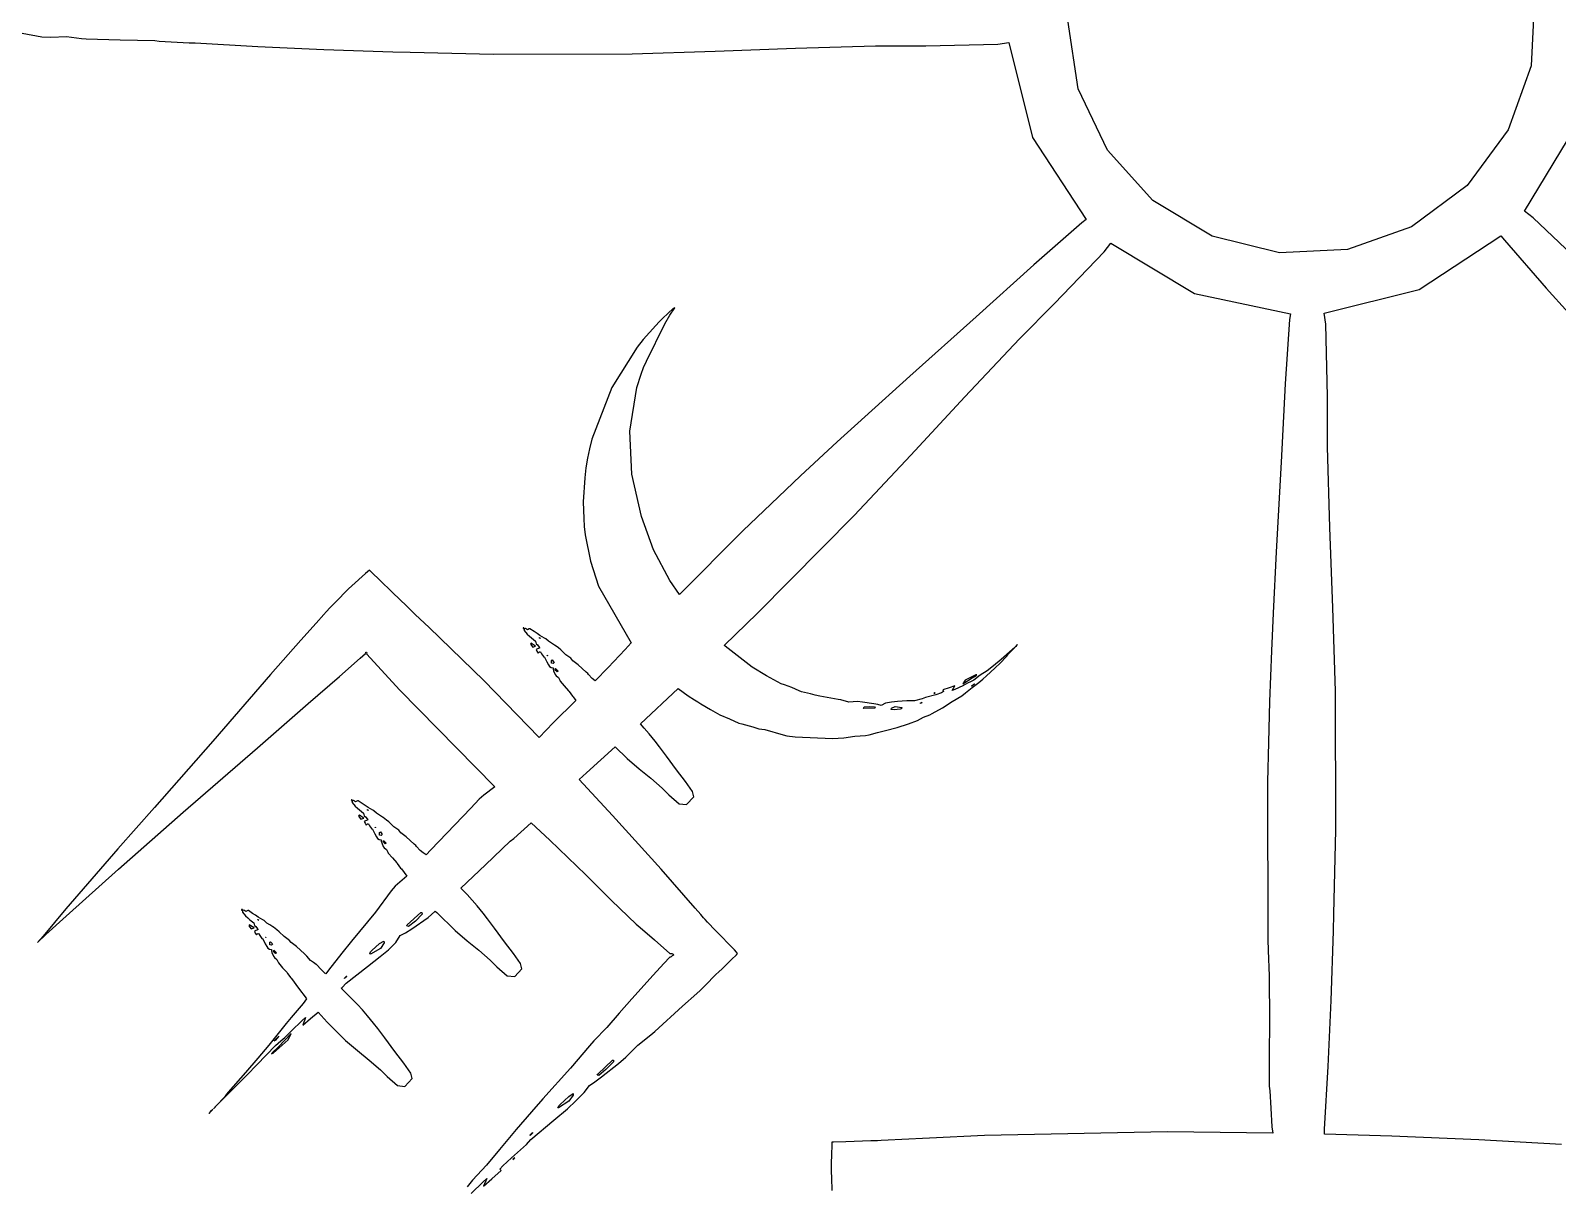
# Model space of a CAD drawing. Extents: x 0 to 151, y 0 to 357.
# Drawn here: x 58.01 to 80.12, y 57.87 to 74.61 of the extents above; entities that cross this region are included whole.
import ezdxf

# ---------------------------------------------------------------- set-up
doc = ezdxf.new("R2010")
doc.units = 0

msp = doc.modelspace()

# ---------------------------------------------------------------- linework, layer by layer
at = {"layer": 'Layer 1'}
for p, q in [((79.792119, 75.080711), (79.74223, 74.098475)), ((73.183584, 73.766087), (73.034899, 74.759001)), ((57.890039, 74.570657), (58.173884, 74.518508)), ((58.173884, 74.518508), (58.304996, 74.510872)), ((58.304996, 74.510872), (58.528434, 74.52119)), ((58.528434, 74.52119), (58.746552, 74.492874)), ((58.746552, 74.492874), (58.813653, 74.486846)), ((58.813653, 74.486846), (59.30961, 74.47125)), ((59.30961, 74.47125), (59.808485, 74.46295)), ((59.808485, 74.46295), (59.874212, 74.453682)), ((59.874212, 74.453682), (60.304787, 74.431158)), ((60.304787, 74.431158), (60.395914, 74.431866)), ((60.395914, 74.431866), (61.302022, 74.37648)), ((61.302022, 74.37648), (62.256356, 74.331043)), ((62.256356, 74.331043), (63.257706, 74.298373)), ((67.92692, 74.306737), (69.0865, 74.353222)), ((69.0865, 74.353222), (70.24762, 74.387159)), ((70.24762, 74.387159), (70.976283, 74.388489)), ((70.976283, 74.388489), (72.021223, 74.411377)), ((72.021223, 74.411377), (72.179792, 74.434158)), ((72.179792, 74.434158), (72.521643, 73.059028)), ((63.257706, 74.298373), (63.50826, 74.292686)), ((63.50826, 74.292686), (64.71538, 74.263922)), ((64.71538, 74.263922), (66.72066, 74.270356)), ((66.72066, 74.270356), (67.92692, 74.306737)), ((79.74223, 74.098475), (79.41248, 73.171901)), ((73.605588, 72.877725), (73.183584, 73.766087)), ((79.64824, 71.991382), (80.380963, 73.205962)), ((72.521643, 73.059028), (73.297672, 71.873438)), ((79.41248, 73.171901), (78.815533, 72.364659)), ((74.264844, 72.147892), (73.605588, 72.877725)), ((78.815533, 72.364659), (78.008314, 71.767681)), ((75.125285, 71.630565), (74.264844, 72.147892)), ((79.774546, 71.896954), (79.64824, 71.991382)), ((80.523631, 71.180152), (79.774546, 71.896954)), ((73.236063, 71.823651), (72.540521, 71.216402)), ((73.297672, 71.873438), (73.236063, 71.823651)), ((78.008314, 71.767681), (77.081752, 71.437896)), ((73.558989, 71.404949), (73.653376, 71.53119)), ((73.653376, 71.53119), (74.868066, 70.798567)), ((76.099519, 71.387968), (75.125285, 71.630565)), ((77.081752, 71.437896), (76.099519, 71.387968)), ((78.120466, 70.859869), (79.305977, 71.635656)), ((79.305977, 71.635656), (79.355746, 71.574093)), ((79.355746, 71.574093), (79.962907, 70.878444)), ((72.540521, 71.216402), (71.703733, 70.462147)), ((72.841996, 70.655779), (73.558989, 71.404949)), ((74.868066, 70.798567), (76.256556, 70.50821)), ((76.745537, 70.518036), (78.120466, 70.859869)), ((79.962907, 70.878444), (80.717312, 70.041749)), ((67.318035, 70.582277), (67.242354, 70.514961)), ((67.270325, 70.486389), (67.341888, 70.591971)), ((67.341888, 70.591971), (67.318035, 70.582277)), ((72.331795, 70.143583), (72.841996, 70.655779)), ((66.928303, 69.823145), (67.194644, 70.359931)), ((67.066967, 70.339938), (66.973439, 70.238516)), ((67.113816, 70.390072), (67.066967, 70.339938)), ((67.162725, 70.438293), (67.113816, 70.390072)), ((67.242354, 70.514961), (67.162725, 70.438293)), ((67.194644, 70.359931), (67.270325, 70.486389)), ((71.703733, 70.462147), (70.744768, 69.605956)), ((76.244702, 70.425708), (76.182063, 69.494672)), ((76.256556, 70.50821), (76.244702, 70.425708)), ((76.768704, 70.357598), (76.745537, 70.518036)), ((76.79153, 69.309958), (76.768704, 70.357598)), ((66.882656, 70.133682), (66.796508, 70.024087)), ((66.973439, 70.238516), (66.882656, 70.133682)), ((71.541353, 69.305101), (72.331795, 70.143583)), ((66.796508, 70.024087), (66.430805, 69.440887)), ((66.852795, 69.632645), (66.887974, 69.728883)), ((66.887974, 69.728883), (66.928303, 69.823145)), ((66.792902, 69.437675), (66.852795, 69.632645)), ((70.744768, 69.605956), (70.091957, 69.016061)), ((76.182063, 69.494672), (76.123716, 68.357742)), ((66.430805, 69.440887), (66.13855, 68.689745)), ((66.689764, 68.807002), (66.792902, 69.437675)), ((70.760518, 68.458627), (71.541353, 69.305101)), ((76.792902, 68.579285), (76.79153, 69.309958)), ((70.091957, 69.016061), (69.691766, 68.651148)), ((66.71688, 68.184674), (66.689764, 68.807002)), ((66.13855, 68.689745), (66.104401, 68.553547)), ((69.691766, 68.651148), (69.160971, 68.161625)), ((76.826709, 67.415175), (76.792902, 68.579285)), ((66.076599, 68.415402), (66.053263, 68.27573)), ((66.104401, 68.553547), (66.076599, 68.415402)), ((69.940045, 67.58673), (70.760518, 68.458627)), ((76.123716, 68.357742), (76.050951, 67.060592)), ((66.035243, 68.134644), (66.014477, 67.782561)), ((66.053263, 68.27573), (66.035243, 68.134644)), ((66.855883, 67.570841), (66.71688, 68.184674)), ((69.160971, 68.161625), (68.736405, 67.755186)), ((66.014477, 67.782561), (66.020655, 67.545672)), ((68.736405, 67.755186), (68.327282, 67.366078)), ((66.020655, 67.545672), (66.028893, 67.426789)), ((67.032644, 67.091628), (66.855883, 67.570841)), ((68.537805, 66.17534), (69.940045, 67.58673)), ((66.028893, 67.426789), (66.043309, 67.30829)), ((66.043309, 67.30829), (66.121563, 66.926198)), ((68.327282, 67.366078), (67.407272, 66.442913)), ((76.873217, 66.252355), (76.826709, 67.415175)), ((67.270154, 66.645887), (67.032644, 67.091628)), ((76.050951, 67.060592), (76.006504, 66.172544)), ((62.917905, 66.794778), (62.862132, 66.748722)), ((62.92391, 66.78888), (62.917905, 66.794778)), ((62.936097, 66.777103), (62.92391, 66.78888)), ((66.121563, 66.926198), (66.233969, 66.565834)), ((62.664263, 66.568382), (62.614665, 66.523334)), ((62.862132, 66.748722), (62.664263, 66.568382)), ((62.960464, 66.753526), (62.936097, 66.777103)), ((63.058112, 66.659162), (62.960464, 66.753526)), ((63.254256, 66.469466), (63.058112, 66.659162)), ((67.407272, 66.442913), (67.270154, 66.645887)), ((62.46811, 66.375063), (62.35107, 66.253239)), ((62.565587, 66.476313), (62.46811, 66.375063)), ((62.614665, 66.523334), (62.565587, 66.476313)), ((63.452297, 66.277197), (63.254256, 66.469466)), ((66.233969, 66.565834), (66.710018, 65.741627)), ((62.256684, 66.153725), (62.145489, 66.030744)), ((62.270758, 66.169063), (62.256684, 66.153725)), ((62.277963, 66.177149), (62.270758, 66.169063)), ((62.292551, 66.192338), (62.277963, 66.177149)), ((62.35107, 66.253239), (62.292551, 66.192338)), ((63.532268, 66.200207), (63.452297, 66.277197)), ((63.582221, 66.152994), (63.532268, 66.200207)), ((63.781806, 65.963341), (63.582221, 66.152994)), ((68.055575, 65.70491), (68.537805, 66.17534)), ((76.006504, 66.172544), (75.981621, 65.62579)), ((76.909598, 65.042985), (76.873217, 66.252355)), ((62.145489, 66.030744), (61.924791, 65.783345)), ((64.573278, 65.198017), (63.781806, 65.963341)), ((65.1456, 65.9601), (65.144914, 65.950575)), ((65.144914, 65.950575), (65.157098, 65.947829)), ((65.156068, 65.960399), (65.1456, 65.9601)), ((65.1456, 65.9601), (65.1456, 65.9601)), ((65.157098, 65.947829), (65.156068, 65.960399)), ((65.178562, 65.952831), (65.157624, 65.946244)), ((65.157624, 65.946244), (65.158827, 65.923184)), ((65.158827, 65.923184), (65.201213, 65.871015)), ((65.205503, 65.932644), (65.178562, 65.952831)), ((65.233305, 65.946137), (65.205503, 65.932644)), ((65.242901, 65.94601), (65.233305, 65.946137)), ((65.30451, 65.906174), (65.242901, 65.94601)), ((65.348271, 65.878502), (65.30451, 65.906174)), ((61.924791, 65.783345), (61.486839, 65.285113)), ((65.201213, 65.871015), (65.235879, 65.839846)), ((65.235879, 65.839846), (65.262995, 65.813933)), ((65.255741, 65.736069), (65.25179, 65.725322)), ((65.25179, 65.725322), (65.284398, 65.680832)), ((65.264837, 65.738408), (65.255741, 65.736069)), ((65.262995, 65.813933), (65.321341, 65.76751)), ((65.280969, 65.724701), (65.264837, 65.738408)), ((65.3249, 65.6966), (65.280969, 65.724701)), ((65.284398, 65.680832), (65.3249, 65.6966)), ((65.321341, 65.76751), (65.328036, 65.747777)), ((65.3249, 65.6966), (65.3249, 65.6966)), ((65.328036, 65.747777), (65.332325, 65.731515)), ((65.332325, 65.731515), (65.351203, 65.71577)), ((65.38757, 65.8519), (65.348271, 65.878502)), ((65.351203, 65.71577), (65.37763, 65.682843)), ((65.37763, 65.682843), (65.383467, 65.671667)), ((65.3795, 65.81145), (65.38053, 65.819474)), ((65.393744, 65.805981), (65.3795, 65.8115)), ((65.3795, 65.8115), (65.3795, 65.81145)), ((65.38053, 65.819474), (65.393744, 65.805981)), ((65.454671, 65.812259), (65.38757, 65.8519)), ((65.473033, 65.800933), (65.454671, 65.812259)), ((65.509758, 65.766054), (65.473033, 65.800933)), ((65.554378, 65.739559), (65.509758, 65.766054)), ((65.598653, 65.712316), (65.554378, 65.739559)), ((65.608951, 65.704659), (65.598653, 65.712316)), ((65.655628, 65.668941), (65.608951, 65.704659)), ((66.710018, 65.741627), (66.623525, 65.64872)), ((68.068275, 65.693263), (68.055575, 65.70491)), ((68.463154, 65.392835), (68.068275, 65.693263)), ((72.2903, 65.7044), (72.269698, 65.683516)), ((72.269698, 65.683516), (72.288404, 65.702094)), ((72.288404, 65.702094), (72.304191, 65.718139)), ((72.304191, 65.718139), (72.2903, 65.7044)), ((72.2903, 65.7044), (72.2903, 65.7044)), ((62.48355, 65.258253), (62.783868, 65.522255)), ((62.783868, 65.522255), (62.858863, 65.588295)), ((62.858863, 65.588295), (62.863325, 65.610992)), ((62.863325, 65.610992), (62.874822, 65.607582)), ((62.874822, 65.607582), (62.87774, 65.594882)), ((62.87774, 65.594882), (62.877227, 65.586193)), ((62.877227, 65.586193), (62.930767, 65.5233)), ((62.930767, 65.5233), (63.35362, 65.062821)), ((65.383467, 65.671667), (65.330609, 65.646804)), ((65.330609, 65.646804), (65.344156, 65.62177)), ((65.344156, 65.62177), (65.362004, 65.594655)), ((65.362004, 65.594655), (65.380537, 65.614241)), ((65.380537, 65.614241), (65.393579, 65.611667)), ((65.393579, 65.611667), (65.409197, 65.58616)), ((65.409197, 65.58616), (65.43734, 65.543857)), ((65.43734, 65.543857), (65.452614, 65.535707)), ((65.452614, 65.535707), (65.487279, 65.46674)), ((65.487279, 65.46674), (65.509075, 65.426346)), ((65.494308, 65.557874), (65.488816, 65.563902)), ((65.488816, 65.563902), (65.49774, 65.560168)), ((65.49774, 65.560168), (65.494308, 65.557874)), ((65.552313, 65.489294), (65.565527, 65.496372)), ((65.555231, 65.450573), (65.552313, 65.489294)), ((65.565527, 65.496372), (65.585948, 65.470202)), ((65.585948, 65.470202), (65.59207, 65.462394)), ((65.59207, 65.462394), (65.588009, 65.453342)), ((65.687891, 65.641283), (65.655628, 65.668941)), ((65.76237, 65.571244), (65.687891, 65.641283)), ((65.821405, 65.529092), (65.76237, 65.571244)), ((65.835476, 65.519496), (65.821405, 65.529092)), ((65.864828, 65.483846), (65.835476, 65.519496)), ((65.902239, 65.455573), (65.864828, 65.483846)), ((66.623525, 65.64872), (66.376406, 65.384995)), ((72.068724, 65.501733), (71.955973, 65.409921)), ((72.057915, 65.45456), (72.136511, 65.536077)), ((72.224717, 65.640716), (72.068724, 65.501733)), ((72.136511, 65.536077), (72.150927, 65.552381)), ((72.150927, 65.552381), (72.170149, 65.578658)), ((72.170149, 65.578658), (72.242567, 65.65376)), ((72.264016, 65.677763), (72.224717, 65.640716)), ((72.242567, 65.65376), (72.264016, 65.677763)), ((75.981621, 65.62579), (75.952269, 64.896633)), ((61.486839, 65.285113), (60.649029, 64.322394)), ((62.031182, 64.863887), (62.48355, 65.258253)), ((65.509075, 65.426346), (65.526751, 65.403373)), ((65.526751, 65.403373), (65.549919, 65.386276)), ((65.549919, 65.386276), (65.576518, 65.381707)), ((65.576855, 65.446777), (65.555231, 65.450573)), ((65.576518, 65.381707), (65.578748, 65.361737)), ((65.5769, 65.4468), (65.576855, 65.446777)), ((65.588009, 65.453342), (65.5769, 65.4468)), ((65.578748, 65.361737), (65.58527, 65.34024)), ((65.58527, 65.34024), (65.607407, 65.287321)), ((65.60517, 65.362709), (65.61169, 65.372533)), ((65.616324, 65.340955), (65.60517, 65.362709)), ((65.607407, 65.287321), (65.621309, 65.266405)), ((65.61169, 65.372533), (65.649101, 65.335421)), ((65.63709, 65.324674), (65.616324, 65.340955)), ((65.621309, 65.266405), (65.654259, 65.240158)), ((65.647216, 65.330403), (65.63709, 65.324674)), ((65.649101, 65.335421), (65.647216, 65.330403)), ((65.654259, 65.240158), (65.673134, 65.201311)), ((65.938451, 65.425776), (65.902239, 65.455573)), ((66.056519, 65.321049), (65.938451, 65.425776)), ((66.081919, 65.298333), (66.056519, 65.321049)), ((66.091359, 65.28456), (66.081919, 65.298333)), ((66.144216, 65.226042), (66.091359, 65.28456)), ((66.376406, 65.384995), (66.187633, 65.192878)), ((68.666354, 65.264963), (68.463154, 65.392835)), ((68.88104, 65.152074), (68.666354, 65.264963)), ((71.698466, 65.27886), (71.547963, 65.202601)), ((71.648699, 65.235356), (71.704474, 65.269293)), ((71.764971, 65.275634), (71.673158, 65.205423)), ((71.71477, 65.280963), (71.698466, 65.27886)), ((71.704474, 65.269293), (71.71477, 65.280963)), ((71.862445, 65.33928), (71.764971, 65.275634)), ((71.800839, 65.218103), (71.856614, 65.267548)), ((71.856614, 65.267548), (71.97554, 65.37622)), ((71.955973, 65.409921), (71.862445, 65.33928)), ((71.97554, 65.37622), (72.057915, 65.45456)), ((63.35362, 65.062821), (64.73389, 63.658071)), ((65.376936, 64.375139), (64.573278, 65.198017)), ((65.673134, 65.201311), (65.679828, 65.190262)), ((65.679828, 65.190262), (65.739891, 65.119142)), ((65.739891, 65.119142), (65.803046, 65.050152)), ((65.803046, 65.050152), (65.808535, 65.038141)), ((65.808535, 65.038141), (65.857447, 64.973207)), ((66.187633, 65.192878), (66.144216, 65.226042)), ((66.84147, 64.569194), (67.390454, 65.083148)), ((67.390454, 65.083148), (67.535982, 64.978271)), ((68.926859, 65.136134), (68.88104, 65.152074)), ((69.036175, 65.098124), (68.926859, 65.136134)), ((69.143089, 65.050737), (69.036175, 65.098124)), ((69.175697, 65.033803), (69.143089, 65.050737)), ((69.30818, 65.007288), (69.175697, 65.033803)), ((71.100194, 65.020426), (71.090756, 65.015792)), ((71.110661, 65.021648), (71.100194, 65.020426)), ((71.105, 65.0165), (71.110661, 65.021648)), ((71.205344, 65.019656), (71.119196, 64.993011)), ((71.234004, 65.038703), (71.205344, 65.019656)), ((71.314488, 65.092204), (71.221818, 65.06112)), ((71.221818, 65.06112), (71.234004, 65.038703)), ((71.394117, 65.120197), (71.314488, 65.092204)), ((71.359452, 65.052238), (71.394117, 65.120197)), ((71.394631, 65.066095), (71.359452, 65.052238)), ((71.512357, 65.123223), (71.394631, 65.066095)), ((71.496059, 64.978841), (71.551146, 65.019481)), ((71.578428, 65.16207), (71.512357, 65.123223)), ((71.5145, 65.1521), (71.648699, 65.235356)), ((71.547963, 65.202601), (71.5145, 65.1521)), ((71.5145, 65.1521), (71.5145, 65.1521)), ((71.551146, 65.019481), (71.645532, 65.096245)), ((71.620817, 65.179317), (71.578428, 65.16207)), ((71.673158, 65.205423), (71.620817, 65.179317)), ((71.637478, 65.118222), (71.6718, 65.1472)), ((71.679693, 65.144864), (71.637478, 65.118222)), ((71.645532, 65.096245), (71.742664, 65.171316)), ((71.671799, 65.147158), (71.686732, 65.152543)), ((71.6718, 65.1472), (71.671799, 65.147158)), ((71.686732, 65.152543), (71.679693, 65.144864)), ((71.742664, 65.171316), (71.800839, 65.218103)), ((76.915948, 63.032255), (76.909598, 65.042985)), ((61.294453, 64.225557), (62.031182, 64.863887)), ((65.907903, 64.908508), (65.580638, 64.584421)), ((65.857447, 64.973207), (65.869803, 64.961408)), ((65.869803, 64.961408), (65.907903, 64.908508)), ((67.535982, 64.978271), (67.627108, 64.917799)), ((67.627108, 64.917799), (67.672755, 64.887703)), ((67.672755, 64.887703), (67.719779, 64.859667)), ((67.719779, 64.859667), (67.855528, 64.778345)), ((69.373049, 64.986139), (69.30818, 65.007288)), ((69.439464, 64.971551), (69.373049, 64.986139)), ((69.706663, 64.924078), (69.439464, 64.971551)), ((69.743386, 64.916766), (69.706663, 64.924078)), ((69.863, 64.887053), (69.743386, 64.916766)), ((69.98656, 64.892009), (69.863, 64.887053)), ((70.059655, 64.885518), (69.98656, 64.892009)), ((70.220804, 64.861343), (70.059655, 64.885518)), ((70.072556, 64.798468), (70.081, 64.8157)), ((70.079936, 64.791604), (70.072556, 64.798468)), ((70.080961, 64.815666), (70.159732, 64.823797)), ((70.081, 64.8157), (70.080961, 64.815666)), ((70.159732, 64.823797), (70.23095, 64.819013)), ((70.281727, 64.85109), (70.220804, 64.861343)), ((70.23095, 64.819013), (70.240046, 64.803209)), ((70.240046, 64.803209), (70.231297, 64.796196)), ((70.331494, 64.838003), (70.281727, 64.85109)), ((70.394134, 64.868035), (70.331494, 64.838003)), ((70.478394, 64.884553), (70.394134, 64.868035)), ((70.564886, 64.894572), (70.478394, 64.884553)), ((70.480474, 64.796193), (70.531956, 64.822662)), ((70.531956, 64.822662), (70.628059, 64.809169)), ((70.69943, 64.904224), (70.564886, 64.894572)), ((70.633206, 64.802306), (70.618621, 64.788426)), ((70.628059, 64.809169), (70.633206, 64.802306)), ((70.812522, 64.905748), (70.69943, 64.904224)), ((70.92407, 64.933719), (70.812522, 64.905748)), ((70.923059, 64.880047), (70.898004, 64.867753)), ((70.898004, 64.867753), (70.898861, 64.872881)), ((70.898861, 64.872881), (70.923059, 64.880047)), ((70.970747, 64.953026), (70.92407, 64.933719)), ((71.119196, 64.993011), (70.970747, 64.953026)), ((71.069601, 64.720328), (71.215473, 64.803968)), ((71.090756, 65.015792), (71.105, 65.0165)), ((71.105, 65.0165), (71.105, 65.0165)), ((71.215473, 64.803968), (71.355337, 64.893099)), ((71.355337, 64.893099), (71.496059, 64.978841)), ((75.952269, 64.896633), (75.939569, 64.302858)), ((65.580638, 64.584421), (65.376936, 64.375139)), ((67.855528, 64.778345), (67.994706, 64.702963)), ((67.994706, 64.702963), (68.132854, 64.643093)), ((68.132854, 64.643093), (68.269449, 64.580947)), ((68.269449, 64.580947), (68.312869, 64.5693)), ((70.231297, 64.796196), (70.079936, 64.791604)), ((70.473779, 64.778365), (70.4805, 64.7962)), ((70.517199, 64.771758), (70.473779, 64.778365)), ((70.4805, 64.7962), (70.480474, 64.796193)), ((70.60455, 64.785079), (70.517199, 64.771758)), ((70.618621, 64.788426), (70.60455, 64.785079)), ((70.722954, 64.569193), (70.855265, 64.620557)), ((70.855265, 64.620557), (70.942101, 64.666034)), ((70.942101, 64.666034), (71.031848, 64.701645)), ((71.031848, 64.701645), (71.069601, 64.720328)), ((66.895354, 64.507712), (66.84147, 64.569194)), ((66.969147, 64.424803), (66.895354, 64.507712)), ((67.055126, 64.318168), (66.969147, 64.424803)), ((68.312869, 64.5693), (68.471608, 64.526967)), ((68.471608, 64.526967), (68.556212, 64.50041)), ((68.556212, 64.50041), (68.645112, 64.486939)), ((68.645112, 64.486939), (68.909554, 64.414239)), ((68.909554, 64.414239), (68.964469, 64.398623)), ((68.964469, 64.398623), (69.082195, 64.38202)), ((69.082195, 64.38202), (69.626883, 64.357715)), ((69.626883, 64.357715), (69.787512, 64.369236)), ((69.787512, 64.369236), (69.945737, 64.390193)), ((69.945737, 64.390193), (70.025366, 64.399608)), ((70.025366, 64.399608), (70.100874, 64.400918)), ((70.100874, 64.400918), (70.157336, 64.413767)), ((70.157336, 64.413767), (70.27592, 64.44543)), ((70.27592, 64.44543), (70.39313, 64.474583)), ((70.39313, 64.474583), (70.559923, 64.516135)), ((70.559923, 64.516135), (70.722954, 64.569193)), ((60.649029, 64.322394), (59.806932, 63.362139)), ((60.217933, 63.293598), (61.294453, 64.225557)), ((66.063555, 63.860387), (66.477654, 64.236473)), ((66.477654, 64.236473), (66.649953, 64.066985)), ((67.118451, 64.237171), (67.055126, 64.318168)), ((67.220051, 64.104213), (67.118451, 64.237171)), ((75.939569, 64.302858), (75.925326, 63.732335)), ((66.649953, 64.066985), (66.822594, 63.92017)), ((66.822594, 63.92017), (66.992492, 63.783075)), ((67.365576, 63.907247), (67.220051, 64.104213)), ((65.954753, 63.764177), (66.063555, 63.860387)), ((66.439212, 63.246489), (65.954753, 63.764177)), ((66.992492, 63.783075), (67.158097, 63.641366)), ((67.495144, 63.736503), (67.365576, 63.907247)), ((67.59588, 63.591492), (67.495144, 63.736503)), ((75.925326, 63.732335), (75.929277, 61.447185)), ((64.508908, 63.482235), (64.383974, 63.351637)), ((64.574635, 63.539318), (64.508908, 63.482235)), ((64.73389, 63.658071), (64.574635, 63.539318)), ((67.158097, 63.641366), (67.255057, 63.545371)), ((67.255057, 63.545371), (67.401615, 63.415162)), ((67.511617, 63.401259), (67.614241, 63.514611)), ((67.614241, 63.514611), (67.59588, 63.591492)), ((59.806932, 63.362139), (59.274594, 62.763216)), ((59.283166, 62.467932), (60.217933, 63.293598)), ((62.655532, 63.470101), (62.654844, 63.460576)), ((62.654844, 63.460576), (62.66703, 63.45783)), ((62.666, 63.4704), (62.655532, 63.470101)), ((62.66703, 63.45783), (62.666, 63.4704)), ((62.666, 63.4704), (62.666, 63.4704)), ((62.688633, 63.462779), (62.667526, 63.456215)), ((62.667526, 63.456215), (62.6689, 63.433132)), ((62.6689, 63.433132), (62.711287, 63.380963)), ((62.715405, 63.442592), (62.688633, 63.462779)), ((62.711287, 63.380963), (62.745952, 63.349795)), ((62.743206, 63.456085), (62.715405, 63.442592)), ((62.752802, 63.455978), (62.743206, 63.456085)), ((62.745952, 63.349795), (62.773068, 63.323881)), ((62.814411, 63.416122), (62.752802, 63.455978)), ((62.773068, 63.323881), (62.831415, 63.277481)), ((62.858172, 63.388465), (62.814411, 63.416122)), ((62.831415, 63.277481), (62.838109, 63.257725)), ((62.838109, 63.257725), (62.842227, 63.241464)), ((62.897472, 63.361843), (62.858172, 63.388465)), ((62.8894, 63.3214), (62.889416, 63.321433)), ((62.90366, 63.315964), (62.8894, 63.3214)), ((62.889416, 63.321433), (62.890618, 63.329457)), ((62.890618, 63.329457), (62.90366, 63.315964)), ((62.964573, 63.322202), (62.897472, 63.361843)), ((62.982934, 63.310876), (62.964573, 63.322202)), ((63.01966, 63.275996), (62.982934, 63.310876)), ((63.064279, 63.249501), (63.01966, 63.275996)), ((63.108554, 63.222258), (63.064279, 63.249501)), ((64.383974, 63.351637), (63.807016, 62.74821)), ((67.401615, 63.415162), (67.511617, 63.401259)), ((62.765669, 63.245929), (62.761718, 63.235225)), ((62.761718, 63.235225), (62.794496, 63.190712)), ((62.774765, 63.248289), (62.765669, 63.245929)), ((62.790897, 63.234581), (62.774765, 63.248289)), ((62.835, 63.2065), (62.790897, 63.234581)), ((62.794496, 63.190712), (62.835, 63.2065)), ((62.835, 63.2065), (62.835, 63.2065)), ((62.893537, 63.181636), (62.840683, 63.156752)), ((62.840683, 63.156752), (62.85423, 63.131739)), ((62.842227, 63.241464), (62.861104, 63.225741)), ((62.85423, 63.131739), (62.871908, 63.104626)), ((62.861104, 63.225741), (62.887532, 63.192792)), ((62.871908, 63.104626), (62.890614, 63.124167)), ((62.887532, 63.192792), (62.893537, 63.181636)), ((62.890614, 63.124167), (62.903483, 63.121627)), ((62.903483, 63.121627), (62.91927, 63.096142)), ((62.91927, 63.096142), (62.947416, 63.053809)), ((62.947416, 63.053809), (62.962518, 63.045658)), ((62.962518, 63.045658), (62.997183, 62.976692)), ((63.004224, 63.067834), (62.998904, 63.073862)), ((62.998904, 63.073862), (63.007653, 63.070128)), ((63.007653, 63.070128), (63.004224, 63.067834)), ((63.118849, 63.214621), (63.108554, 63.222258)), ((63.165529, 63.178884), (63.118849, 63.214621)), ((63.197792, 63.151226), (63.165529, 63.178884)), ((63.272271, 63.081187), (63.197792, 63.151226)), ((63.331306, 63.039054), (63.272271, 63.081187)), ((63.34555, 63.029458), (63.331306, 63.039054)), ((63.374551, 62.993828), (63.34555, 63.029458)), ((65.00745, 62.913468), (65.262121, 63.138667)), ((65.262121, 63.138667), (65.529492, 62.888028)), ((67.141276, 62.466834), (66.439212, 63.246489)), ((76.887116, 61.822085), (76.915948, 63.032255)), ((62.997183, 62.976692), (63.018977, 62.936297)), ((63.018977, 62.936297), (63.036655, 62.913324)), ((63.036655, 62.913324), (63.059992, 62.896205)), ((63.059992, 62.896205), (63.086422, 62.891658)), ((63.062229, 62.999254), (63.075615, 63.00631)), ((63.065147, 62.960533), (63.062229, 62.999254)), ((63.08694, 62.956757), (63.065147, 62.960533)), ((63.075615, 63.00631), (63.095864, 62.980184)), ((63.086422, 62.891658), (63.088824, 62.871688)), ((63.097924, 62.963302), (63.0869, 62.9568)), ((63.0869, 62.9568), (63.08694, 62.956757)), ((63.088824, 62.871688), (63.095174, 62.850172)), ((63.095174, 62.850172), (63.117469, 62.797295)), ((63.095864, 62.980184), (63.1021, 62.972378)), ((63.1021, 62.972378), (63.097924, 62.963302)), ((63.115086, 62.872669), (63.121778, 62.882493)), ((63.12624, 62.850915), (63.115086, 62.872669)), ((63.121778, 62.882493), (63.159017, 62.845381)), ((63.147006, 62.834656), (63.12624, 62.850915)), ((63.157129, 62.840363), (63.147006, 62.834656)), ((63.159017, 62.845381), (63.157129, 62.840363)), ((63.412134, 62.965555), (63.374551, 62.993828)), ((63.448343, 62.935738), (63.412134, 62.965555)), ((63.566413, 62.831034), (63.448343, 62.935738)), ((63.591813, 62.808296), (63.566413, 62.831034)), ((63.601423, 62.794546), (63.591813, 62.808296)), ((64.598844, 62.529661), (64.954765, 62.87385)), ((64.954765, 62.87385), (65.00745, 62.913468)), ((65.529492, 62.888028), (66.049475, 62.383833)), ((59.274594, 62.763216), (58.522755, 61.892866)), ((63.117469, 62.797295), (63.131197, 62.776379)), ((63.131197, 62.776379), (63.164146, 62.750132)), ((63.164146, 62.750132), (63.183024, 62.711262)), ((63.183024, 62.711262), (63.189718, 62.700236)), ((63.189718, 62.700236), (63.249953, 62.629082)), ((63.249953, 62.629082), (63.312933, 62.560093)), ((63.654108, 62.736024), (63.601423, 62.794546)), ((63.694952, 62.705135), (63.654108, 62.736024)), ((63.738371, 62.6742), (63.694952, 62.705135)), ((63.807016, 62.74821), (63.738371, 62.6742)), ((58.522925, 61.786592), (59.283166, 62.467932)), ((63.312933, 62.560093), (63.318425, 62.548101)), ((63.318425, 62.548101), (63.367507, 62.483125)), ((63.367507, 62.483125), (63.379862, 62.471348)), ((63.379862, 62.471348), (63.457431, 62.363491)), ((64.239488, 62.192552), (64.598844, 62.529661)), ((66.049475, 62.383833), (66.423419, 62.015576)), ((67.469912, 62.091992), (67.141276, 62.466834)), ((63.234165, 62.153052), (63.005921, 61.84543)), ((63.29114, 62.222448), (63.234165, 62.153052)), ((63.457431, 62.363491), (63.29114, 62.222448)), ((64.335076, 62.098035), (64.239488, 62.192552)), ((64.405265, 62.017698), (64.335076, 62.098035)), ((64.47923, 61.93479), (64.405265, 62.017698)), ((64.565206, 61.828175), (64.47923, 61.93479)), ((66.423419, 62.015576), (66.782944, 61.668962)), ((67.633629, 61.9041), (67.469912, 62.091992)), ((58.522755, 61.892866), (58.191373, 61.497535)), ((58.230156, 61.521303), (58.522925, 61.786592)), ((61.0666, 61.8811), (61.065911, 61.871552)), ((61.065911, 61.871552), (61.078098, 61.868829)), ((61.077068, 61.881399), (61.0666, 61.8811)), ((61.0666, 61.8811), (61.0666, 61.8811)), ((61.078098, 61.868829), (61.077068, 61.881399)), ((61.099487, 61.87383), (61.078549, 61.867266)), ((61.078549, 61.867266), (61.079751, 61.844185)), ((61.079751, 61.844185), (61.12231, 61.792014)), ((61.126428, 61.853646), (61.099487, 61.87383)), ((61.12231, 61.792014), (61.156976, 61.760845)), ((61.15423, 61.867139), (61.126428, 61.853646)), ((61.163839, 61.867031), (61.15423, 61.867139)), ((61.156976, 61.760845), (61.184092, 61.734912)), ((61.225449, 61.827173), (61.163839, 61.867031)), ((61.184092, 61.734912), (61.242438, 61.688512)), ((61.26921, 61.799515), (61.225449, 61.827173)), ((61.308509, 61.772893), (61.26921, 61.799515)), ((61.300459, 61.732443), (61.301661, 61.740464)), ((61.3005, 61.7324), (61.300459, 61.732443)), ((61.314875, 61.726971), (61.3005, 61.7324)), ((61.301661, 61.740464), (61.314875, 61.726971)), ((61.37561, 61.73323), (61.308509, 61.772893)), ((61.393972, 61.721924), (61.37561, 61.73323)), ((61.430697, 61.687067), (61.393972, 61.721924)), ((63.005921, 61.84543), (62.659954, 61.425647)), ((63.465693, 61.663462), (63.660471, 61.839879)), ((63.584962, 61.712673), (63.48457, 61.6389)), ((63.532789, 61.604145), (63.768583, 61.766383)), ((63.585, 61.7127), (63.584962, 61.712673)), ((63.680206, 61.813483), (63.585, 61.7127)), ((63.660471, 61.839879), (63.675917, 61.841423)), ((63.675917, 61.841423), (63.680206, 61.813483)), ((63.768583, 61.766383), (63.866057, 61.85296)), ((63.866057, 61.85296), (63.872065, 61.861305)), ((63.872065, 61.861305), (63.892143, 61.840153)), ((63.892143, 61.840153), (64.159859, 61.576944)), ((64.628531, 61.747154), (64.565206, 61.828175)), ((64.729953, 61.614196), (64.628531, 61.747154)), ((67.715473, 61.81012), (67.633629, 61.9041)), ((67.756317, 61.763119), (67.715473, 61.81012)), ((67.766615, 61.751387), (67.756317, 61.763119)), ((67.779656, 61.736799), (67.766615, 61.751387)), ((67.814838, 61.698659), (67.779656, 61.736799)), ((76.881455, 61.570865), (76.887116, 61.822085)), ((58.109406, 61.406356), (58.230156, 61.521303)), ((58.191373, 61.497535), (58.109406, 61.406356)), ((61.176569, 61.657026), (61.172793, 61.646302)), ((61.172793, 61.646302), (61.205573, 61.601813)), ((61.185838, 61.659408), (61.176569, 61.657026)), ((61.201969, 61.645678), (61.185838, 61.659408)), ((61.2459, 61.6176), (61.201969, 61.645678)), ((61.205573, 61.601813), (61.2459, 61.6176)), ((61.242438, 61.688512), (61.24896, 61.668776)), ((61.2459, 61.6176), (61.2459, 61.6176)), ((61.24896, 61.668776), (61.25325, 61.652537)), ((61.304392, 61.592689), (61.251534, 61.567803)), ((61.251534, 61.567803), (61.265081, 61.542769)), ((61.25325, 61.652537), (61.272128, 61.636792)), ((61.265081, 61.542769), (61.282929, 61.515656)), ((61.272128, 61.636792), (61.298555, 61.603842)), ((61.282929, 61.515656), (61.301634, 61.53524)), ((61.298555, 61.603842), (61.304392, 61.592689)), ((61.301634, 61.53524), (61.314504, 61.532666)), ((61.314504, 61.532666), (61.330291, 61.507181)), ((61.330291, 61.507181), (61.358437, 61.464848)), ((61.415267, 61.478864), (61.409947, 61.484892)), ((61.409947, 61.484892), (61.418696, 61.481181)), ((61.418696, 61.481181), (61.415267, 61.478864)), ((61.475317, 61.660552), (61.430697, 61.687067)), ((61.519592, 61.633309), (61.475317, 61.660552)), ((61.529887, 61.625672), (61.519592, 61.633309)), ((61.576567, 61.589934), (61.529887, 61.625672)), ((61.609002, 61.562277), (61.576567, 61.589934)), ((61.683309, 61.49226), (61.609002, 61.562277)), ((61.742344, 61.450127), (61.683309, 61.49226)), ((63.298023, 61.40795), (63.363408, 61.507441)), ((63.363408, 61.507441), (63.441318, 61.547836)), ((63.441318, 61.547836), (63.532789, 61.604145)), ((63.459687, 61.6463), (63.465693, 61.663462)), ((63.48457, 61.6389), (63.459687, 61.6463)), ((64.159859, 61.576944), (64.3325, 61.430129)), ((64.875653, 61.417205), (64.729953, 61.614196)), ((66.782944, 61.668962), (66.83975, 61.621405)), ((66.83975, 61.621405), (67.046198, 61.442437)), ((67.932048, 61.580033), (67.814838, 61.698659)), ((68.202679, 61.298395), (67.932048, 61.580033)), ((76.848675, 60.566765), (76.881455, 61.570865)), ((61.358437, 61.464848), (61.373539, 61.456695)), ((61.373539, 61.456695), (61.408204, 61.387751)), ((61.408204, 61.387751), (61.429997, 61.347356)), ((61.429997, 61.347356), (61.447676, 61.324361)), ((61.447676, 61.324361), (61.470843, 61.307264)), ((61.470843, 61.307264), (61.497443, 61.302675)), ((61.473272, 61.410307), (61.486658, 61.417362)), ((61.47619, 61.371566), (61.473272, 61.410307)), ((61.497811, 61.36779), (61.47619, 61.371566)), ((61.486658, 61.417362), (61.506907, 61.391214)), ((61.497443, 61.302675), (61.499844, 61.282747)), ((61.508795, 61.374332), (61.4978, 61.3678)), ((61.4978, 61.3678), (61.497811, 61.36779)), ((61.499844, 61.282747), (61.506194, 61.261208)), ((61.506194, 61.261208), (61.52849, 61.208354)), ((61.506907, 61.391214), (61.513064, 61.383356)), ((61.513064, 61.383356), (61.508795, 61.374332)), ((61.526299, 61.283699), (61.532821, 61.293546)), ((61.537283, 61.261948), (61.526299, 61.283699)), ((61.532821, 61.293546), (61.570074, 61.256433)), ((61.558049, 61.245667), (61.537283, 61.261948)), ((61.756587, 61.440475), (61.742344, 61.450127)), ((61.785761, 61.404867), (61.756587, 61.440475)), ((61.823172, 61.376594), (61.785761, 61.404867)), ((61.859381, 61.346775), (61.823172, 61.376594)), ((61.977451, 61.242051), (61.859381, 61.346775)), ((62.659954, 61.425647), (62.518544, 61.249258)), ((62.922884, 61.240654), (62.934212, 61.270965)), ((62.934212, 61.270965), (62.951372, 61.288598)), ((63.075791, 61.316936), (62.934213, 61.237781)), ((62.951372, 61.288598), (63.062407, 61.389292)), ((63.062407, 61.389292), (63.125559, 61.425995)), ((63.075443, 61.201442), (63.192139, 61.30022)), ((63.0758, 61.3169), (63.075791, 61.316936)), ((63.128991, 61.398902), (63.0758, 61.3169)), ((63.125559, 61.425995), (63.128991, 61.398902)), ((63.192139, 61.30022), (63.298023, 61.40795)), ((64.3325, 61.430129), (64.502398, 61.293034)), ((64.502398, 61.293034), (64.668175, 61.151359)), ((65.005049, 61.246495), (64.875653, 61.417205)), ((67.046198, 61.442437), (67.26998, 61.245855)), ((68.234598, 61.263623), (68.202679, 61.298395)), ((68.250389, 61.246292), (68.234598, 61.263623)), ((75.929277, 61.447185), (75.934941, 61.287586)), ((75.934941, 61.287586), (75.946611, 60.922546)), ((61.52849, 61.208354), (61.542217, 61.187393)), ((61.542217, 61.187393), (61.575167, 61.16118)), ((61.568172, 61.251393), (61.558049, 61.245667)), ((61.570074, 61.256433), (61.568172, 61.251393)), ((61.575167, 61.16118), (61.593872, 61.12231)), ((61.593872, 61.12231), (61.600739, 61.111303)), ((61.600739, 61.111303), (61.660801, 61.040127)), ((61.660801, 61.040127), (61.723954, 60.97114)), ((62.00302, 61.219354), (61.977451, 61.242051)), ((62.012289, 61.205582), (62.00302, 61.219354)), ((62.065143, 61.147041), (62.012289, 61.205582)), ((62.105989, 61.116171), (62.065143, 61.147041)), ((62.144089, 61.088629), (62.105989, 61.116171)), ((62.15507, 61.081636), (62.144089, 61.088629)), ((62.215649, 61.021873), (62.15507, 61.081636)), ((62.518544, 61.249258), (62.326684, 61.004603)), ((62.581201, 60.816667), (62.889416, 61.05791)), ((62.889416, 61.05791), (63.075443, 61.201442)), ((62.934213, 61.237781), (62.922884, 61.240654)), ((64.668175, 61.151359), (64.765135, 61.055341)), ((64.765135, 61.055341), (64.911521, 60.925132)), ((65.105955, 61.101461), (65.005049, 61.246495)), ((65.124147, 61.024581), (65.105955, 61.101461)), ((67.181763, 61.102743), (67.026281, 60.931716)), ((67.268941, 61.192108), (67.181763, 61.102743)), ((67.276663, 61.193567), (67.268941, 61.192108)), ((67.26998, 61.245855), (67.296226, 61.244483)), ((67.289535, 61.195755), (67.276663, 61.193567)), ((67.29245, 61.203414), (67.289535, 61.195755)), ((67.303434, 61.210515), (67.29245, 61.203414)), ((67.296226, 61.244483), (67.315104, 61.235793)), ((67.322653, 61.222086), (67.303434, 61.210515)), ((67.315104, 61.235793), (67.322653, 61.222086)), ((68.025235, 61.023429), (68.163896, 61.159367)), ((68.163896, 61.159367), (68.233399, 61.228794)), ((68.233399, 61.228794), (68.250389, 61.246292)), ((61.723954, 60.97114), (61.729446, 60.959149)), ((61.729446, 60.959149), (61.778527, 60.894173)), ((61.778527, 60.894173), (61.790711, 60.882396)), ((61.790711, 60.882396), (61.891106, 60.742854)), ((62.278116, 60.957755), (62.215649, 61.021873)), ((62.284811, 60.951424), (62.278116, 60.957755)), ((62.326684, 61.004603), (62.284811, 60.951424)), ((62.522498, 60.751778), (62.581201, 60.816667)), ((62.556308, 60.889429), (62.587883, 60.919184)), ((62.558196, 60.882458), (62.556308, 60.889429)), ((62.5582, 60.8825), (62.558196, 60.882458)), ((62.589086, 60.91219), (62.5582, 60.8825)), ((62.587883, 60.919184), (62.589086, 60.91219)), ((64.911521, 60.925132), (65.021523, 60.911252)), ((65.021523, 60.911252), (65.124147, 61.024581)), ((67.026281, 60.931716), (66.716009, 60.588943)), ((67.781372, 60.781584), (67.935824, 60.942942)), ((67.935824, 60.942942), (67.9789, 60.982242)), ((67.9789, 60.982242), (68.025235, 61.023429)), ((75.946611, 60.922546), (75.952444, 60.261091)), ((61.891106, 60.742854), (62.001455, 60.600436)), ((62.001455, 60.600436), (62.008146, 60.592327)), ((62.510315, 60.742575), (62.522498, 60.751778)), ((62.746109, 60.509053), (62.510315, 60.742575)), ((67.453436, 60.485756), (67.658329, 60.667507)), ((67.658329, 60.667507), (67.709468, 60.71292)), ((67.709468, 60.71292), (67.722168, 60.72446)), ((67.722168, 60.72446), (67.740874, 60.742223)), ((67.740874, 60.742223), (67.781372, 60.781584)), ((61.957346, 60.522825), (61.782131, 60.318214)), ((62.008146, 60.592327), (61.957346, 60.522825)), ((62.064447, 60.302971), (62.174796, 60.394975)), ((62.174796, 60.394975), (62.303162, 60.251186)), ((62.816297, 60.428719), (62.746109, 60.509053)), ((62.890262, 60.345788), (62.816297, 60.428719)), ((66.5341, 60.383138), (66.355623, 60.176475)), ((66.716009, 60.588943), (66.5341, 60.383138)), ((67.051177, 60.118249), (67.453436, 60.485756)), ((76.803369, 59.609835), (76.848675, 60.566765)), ((61.712287, 60.230725), (61.459331, 59.918328)), ((61.782131, 60.318214), (61.712287, 60.230725)), ((61.782489, 60.124216), (61.94243, 60.278194)), ((61.94243, 60.278194), (61.990482, 60.320948)), ((61.990482, 60.320948), (61.953415, 60.209657)), ((61.953415, 60.209657), (62.064447, 60.302971)), ((62.303162, 60.251186), (62.570878, 59.987997)), ((62.976058, 60.239173), (62.890262, 60.345788)), ((63.039558, 60.158175), (62.976058, 60.239173)), ((63.141158, 60.02522), (63.039558, 60.158175)), ((66.355623, 60.176475), (66.168228, 59.984183)), ((75.952444, 60.261091), (75.950043, 59.78176)), ((61.524081, 59.804729), (61.739625, 59.998412)), ((61.557876, 59.991483), (61.536938, 59.975608)), ((61.536938, 59.975608), (61.546551, 59.98966)), ((61.546551, 59.98966), (61.604212, 60.049465)), ((61.5579, 59.9915), (61.557876, 59.991483)), ((61.604212, 60.049465), (61.5579, 59.9915)), ((61.558707, 59.915665), (61.633186, 59.981243)), ((61.783215, 60.08585), (61.5953, 59.8918)), ((61.633186, 59.981243), (61.692049, 60.03086)), ((61.692049, 60.03086), (61.782489, 60.124216)), ((61.739625, 59.998412), (61.783215, 60.08585)), ((62.570878, 59.987997), (62.743519, 59.841182)), ((63.286686, 59.828229), (63.141158, 60.02522)), ((66.168228, 59.984183), (66.104386, 59.908008)), ((66.805601, 59.921049), (66.994374, 60.070627)), ((66.994374, 60.070627), (67.051177, 60.118249)), ((61.299215, 59.729406), (61.12452, 59.525337)), ((61.287046, 59.632441), (61.558707, 59.915665)), ((61.459331, 59.918328), (61.299215, 59.729406)), ((61.515502, 59.813653), (61.500742, 59.792114)), ((61.500742, 59.792114), (61.524081, 59.804729)), ((61.5953, 59.8918), (61.515502, 59.813653)), ((61.5953, 59.8918), (61.5953, 59.8918)), ((62.743519, 59.841182), (62.913417, 59.704087)), ((63.416082, 59.657538), (63.286686, 59.828229)), ((66.104386, 59.908008), (65.832042, 59.587503)), ((66.523986, 59.652176), (66.633474, 59.746176)), ((66.633474, 59.746176), (66.805601, 59.921049)), ((75.950043, 59.78176), (75.951242, 59.325723)), ((61.12452, 59.525337), (60.872939, 59.239519)), ((60.974361, 59.31508), (61.147346, 59.490904)), ((61.147346, 59.490904), (61.287046, 59.632441)), ((62.913417, 59.704087), (63.079194, 59.562378)), ((63.079194, 59.562378), (63.175996, 59.466383)), ((63.516988, 59.512504), (63.416082, 59.657538)), ((63.53518, 59.435601), (63.516988, 59.512504)), ((65.832042, 59.587503), (65.429785, 59.142642)), ((66.217131, 59.484337), (66.22571, 59.501327)), ((66.22571, 59.501327), (66.437478, 59.700203)), ((66.343947, 59.569334), (66.23858, 59.482127)), ((66.276522, 59.459006), (66.523986, 59.652176)), ((66.450689, 59.679638), (66.343947, 59.569334)), ((66.437478, 59.700203), (66.452066, 59.704363)), ((66.4507, 59.6796), (66.450689, 59.679638)), ((66.452066, 59.704363), (66.4507, 59.6796)), ((76.747941, 58.701345), (76.803369, 59.609835)), ((60.723979, 59.06399), (60.974361, 59.31508)), ((63.175996, 59.466383), (63.322554, 59.336132)), ((63.322554, 59.336132), (63.432556, 59.322272)), ((63.432556, 59.322272), (63.53518, 59.435601)), ((66.025969, 59.232851), (66.103537, 59.337617)), ((66.103537, 59.337617), (66.18248, 59.389546)), ((66.18248, 59.389546), (66.276522, 59.459006)), ((66.23858, 59.482127), (66.217131, 59.484337)), ((75.951242, 59.325723), (75.956734, 59.258272)), ((60.65911, 58.999336), (60.723979, 59.06399)), ((60.81665, 59.168224), (60.695836, 59.039601)), ((60.849258, 59.211579), (60.81665, 59.168224)), ((60.872939, 59.239519), (60.849258, 59.211579)), ((65.429785, 59.142642), (65.264866, 58.955842)), ((65.803554, 59.108533), (65.657685, 59.010221)), ((65.663178, 59.041455), (65.682225, 59.060911)), ((65.682225, 59.060911), (65.803383, 59.17411)), ((65.784169, 58.999759), (65.909445, 59.113065)), ((65.803383, 59.17411), (65.868596, 59.219266)), ((65.867054, 59.194532), (65.803554, 59.108533)), ((65.8671, 59.1945), (65.867054, 59.194532)), ((65.868596, 59.219266), (65.8671, 59.1945)), ((65.909445, 59.113065), (66.025969, 59.232851)), ((75.956734, 59.258272), (75.971836, 59.009392)), ((60.618155, 58.957346), (60.5919, 58.9299)), ((60.5919, 58.9299), (60.615068, 58.953624)), ((60.5919, 58.9299), (60.5919, 58.9299)), ((60.615068, 58.953624), (60.649044, 58.988901)), ((60.649044, 58.988901), (60.618155, 58.957346)), ((60.695836, 59.039601), (60.65911, 58.999336)), ((65.264866, 58.955842), (65.041084, 58.696601)), ((65.257491, 58.553825), (65.586472, 58.832737)), ((65.586472, 58.832737), (65.784169, 58.999759)), ((65.647387, 59.011037), (65.663178, 59.041455)), ((65.657685, 59.010221), (65.647387, 59.011037)), ((75.971836, 59.009392), (75.985908, 58.737894)), ((64.992519, 58.640078), (64.801514, 58.411278)), ((65.041084, 58.696601), (64.992519, 58.640078)), ((65.244458, 58.619849), (65.279124, 58.653035)), ((65.245305, 58.613456), (65.244458, 58.619849)), ((65.279112, 58.646513), (65.245305, 58.613456)), ((65.279124, 58.653035), (65.2791, 58.6465)), ((65.2791, 58.6465), (65.279112, 58.646513)), ((71.824152, 58.60952), (71.027016, 58.575281)), ((74.474352, 58.662578), (71.824152, 58.60952)), ((75.999982, 58.645997), (74.474352, 58.662578)), ((75.985908, 58.737894), (75.999982, 58.645997)), ((76.748455, 58.630276), (76.747941, 58.701345)), ((77.723724, 58.602432), (76.748455, 58.630276)), ((64.801514, 58.411278), (64.61137, 58.184405)), ((64.975017, 58.286505), (65.191936, 58.482649)), ((65.191936, 58.482649), (65.257491, 58.553825)), ((69.612439, 58.44891), (69.609865, 58.359265)), ((69.613813, 58.493809), (69.612439, 58.44891)), ((69.61466, 58.515946), (69.613813, 58.493809)), ((69.636955, 58.516613), (69.61466, 58.515946)), ((69.815602, 58.52204), (69.636955, 58.516613)), ((70.180106, 58.532572), (69.815602, 58.52204)), ((70.276037, 58.535253), (70.180106, 58.532572)), ((70.32958, 58.537957), (70.276037, 58.535253)), ((70.429286, 58.543449), (70.32958, 58.537957)), ((70.628535, 58.554323), (70.429286, 58.543449)), ((71.027016, 58.575281), (70.628535, 58.554323)), ((78.985074, 58.547537), (77.723724, 58.602432)), ((80.182404, 58.480651), (78.985074, 58.547537)), ((64.61137, 58.184405), (64.412121, 57.963606)), ((64.806666, 58.122336), (64.847853, 58.172084)), ((64.847853, 58.172084), (64.975017, 58.286505)), ((64.9925, 58.2619), (65.008288, 58.273999)), ((65.000224, 58.273618), (64.9925, 58.2619)), ((64.9925, 58.2619), (64.9925, 58.2619)), ((65.021673, 58.288957), (65.000224, 58.273618)), ((65.008288, 58.273999), (65.021673, 58.288957)), ((69.609865, 58.359265), (69.604717, 58.180833)), ((69.604717, 58.180833), (69.60592, 58.089427)), ((64.412121, 57.963606), (64.332151, 57.869521)), ((64.389308, 57.771938), (64.565725, 57.943013)), ((64.565725, 57.943013), (64.618238, 57.99099)), ((64.618238, 57.99099), (64.568299, 57.876738)), ((64.568299, 57.876738), (64.688599, 57.982625)), ((64.688599, 57.982625), (64.827432, 58.107192)), ((64.827432, 58.107192), (64.806666, 58.122336)), ((69.60592, 58.089427), (69.608666, 57.997078)), ((69.608666, 57.997078), (69.614158, 57.813304))]:
    msp.add_line(p, q, dxfattribs=at)

doc.saveas('drawing.dxf')
